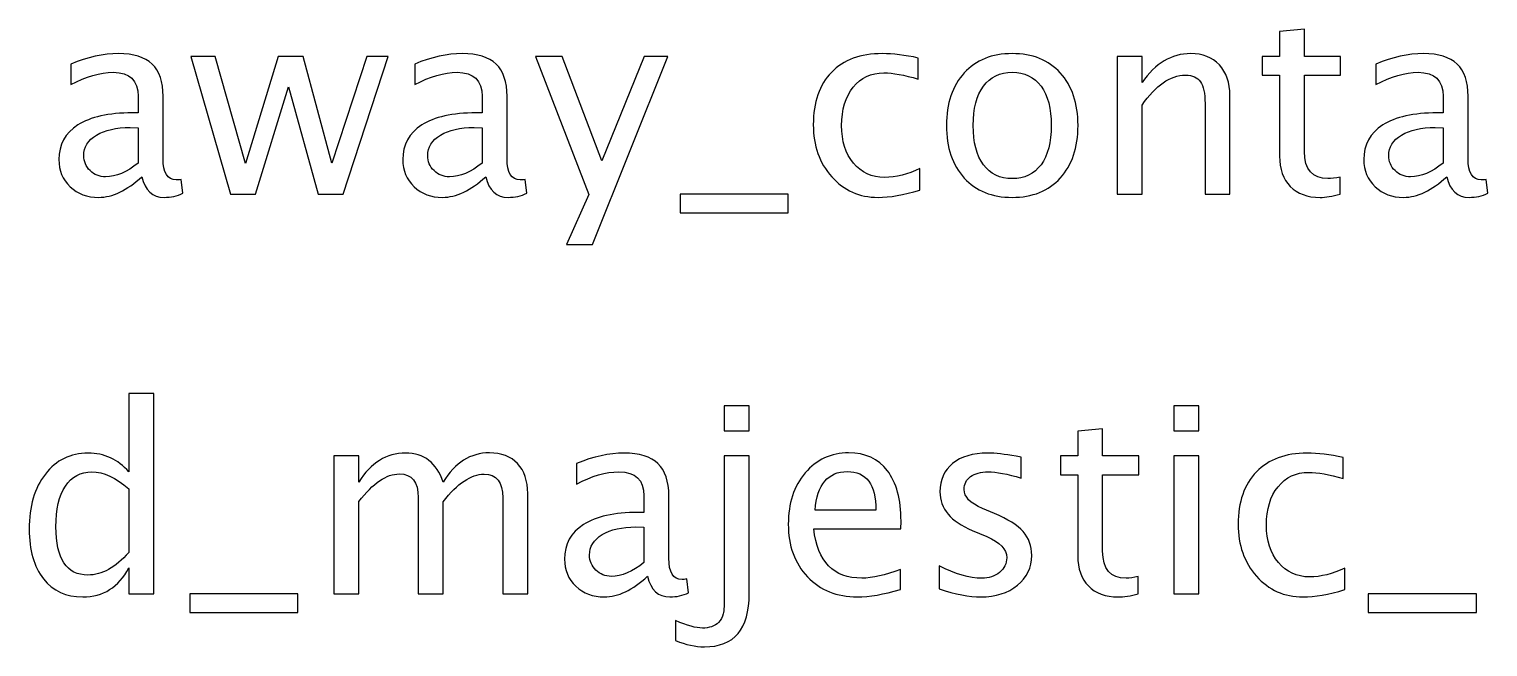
# Model space of a CAD drawing. Header units: centimetres. Extents: x -42.5 to 44.4, y -43.5 to 43.2.
# Drawn here: x 28.02 to 35.15, y 25.96 to 28.98 of the extents above; entities that cross this region are included whole.
import ezdxf

# ---------------------------------------------------------------- set-up
doc = ezdxf.new("R2010")
doc.units = ezdxf.units.CM
doc.header["$MEASUREMENT"] = 0
doc.layers.add('Layer 1', color=7, linetype='Continuous')

msp = doc.modelspace()

# ---------------------------------------------------------------- linework, layer by layer
at = {"layer": 'Layer 1'}
for points, knots in [([(34.4248, 28.17065), (34.38712, 28.16028), (34.35432, 28.1552), (34.32659, 28.1552), (34.32659, 28.1552), (34.26436, 28.1552), (34.21589, 28.17298), (34.18117, 28.20854), (34.18117, 28.20854), (34.14625, 28.2441), (34.12889, 28.29342), (34.12889, 28.35671), (34.12889, 28.35671), (34.12889, 28.35671), (34.12889, 28.7521), (34.12889, 28.7521), (34.12889, 28.7521), (34.12889, 28.7521), (34.04465, 28.7521), (34.04465, 28.7521), (34.04465, 28.7521), (34.04465, 28.7521), (34.04465, 28.84354), (34.04465, 28.84354), (34.04465, 28.84354), (34.04465, 28.84354), (34.12889, 28.84354), (34.12889, 28.84354), (34.12889, 28.84354), (34.12889, 28.84354), (34.12889, 28.96525), (34.12889, 28.96525), (34.12889, 28.96525), (34.12889, 28.96525), (34.25081, 28.97689), (34.25081, 28.97689), (34.25081, 28.97689), (34.25081, 28.97689), (34.25081, 28.84354), (34.25081, 28.84354), (34.25081, 28.84354), (34.25081, 28.84354), (34.42734, 28.84354), (34.42734, 28.84354), (34.42734, 28.84354), (34.42734, 28.84354), (34.42734, 28.7521), (34.42734, 28.7521), (34.42734, 28.7521), (34.42734, 28.7521), (34.25081, 28.7521), (34.25081, 28.7521), (34.25081, 28.7521), (34.25081, 28.7521), (34.25081, 28.37872), (34.25081, 28.37872), (34.25081, 28.37872), (34.25081, 28.29067), (34.28912, 28.24664), (34.36553, 28.24664), (34.36553, 28.24664), (34.38183, 28.24664), (34.40152, 28.24939), (34.4248, 28.25468), (34.4248, 28.25468), (34.4248, 28.25468), (34.4248, 28.17065), (34.4248, 28.17065)], [0, 0, 0, 0, 0.0555556, 0.0555556, 0.0555556, 0.0555556, 0.1111111, 0.1111111, 0.1111111, 0.1111111, 0.1666667, 0.1666667, 0.1666667, 0.1666667, 0.2222222, 0.2222222, 0.2222222, 0.2222222, 0.2777778, 0.2777778, 0.2777778, 0.2777778, 0.3333333, 0.3333333, 0.3333333, 0.3333333, 0.3888889, 0.3888889, 0.3888889, 0.3888889, 0.4444444, 0.4444444, 0.4444444, 0.4444444, 0.5, 0.5, 0.5, 0.5, 0.5555556, 0.5555556, 0.5555556, 0.5555556, 0.6111111, 0.6111111, 0.6111111, 0.6111111, 0.6666667, 0.6666667, 0.6666667, 0.6666667, 0.7222222, 0.7222222, 0.7222222, 0.7222222, 0.7777778, 0.7777778, 0.7777778, 0.7777778, 0.8333333, 0.8333333, 0.8333333, 0.8333333, 0.8888889, 0.8888889, 0.8888889, 0.8888889, 1, 1, 1, 1]), ([(28.57221, 28.25617), (28.49898, 28.18886), (28.42849, 28.1552), (28.36076, 28.1552), (28.36076, 28.1552), (28.30509, 28.1552), (28.25873, 28.17256), (28.22212, 28.20748), (28.22212, 28.20748), (28.18529, 28.24241), (28.16687, 28.28643), (28.16687, 28.33956), (28.16687, 28.33956), (28.16687, 28.41301), (28.19777, 28.46953), (28.25958, 28.5089), (28.25958, 28.5089), (28.32139, 28.54827), (28.41008, 28.56795), (28.52565, 28.56795), (28.52565, 28.56795), (28.52565, 28.56795), (28.55422, 28.56795), (28.55422, 28.56795), (28.55422, 28.56795), (28.55422, 28.56795), (28.55422, 28.64902), (28.55422, 28.64902), (28.55422, 28.64902), (28.55422, 28.72712), (28.51358, 28.76607), (28.43209, 28.76607), (28.43209, 28.76607), (28.36901, 28.76607), (28.30001, 28.74617), (28.22529, 28.70638), (28.22529, 28.70638), (28.22529, 28.70638), (28.22529, 28.80671), (28.22529, 28.80671), (28.22529, 28.80671), (28.30742, 28.84058), (28.38489, 28.85751), (28.45749, 28.85751), (28.45749, 28.85751), (28.53221, 28.85751), (28.58745, 28.84058), (28.6228, 28.8065), (28.6228, 28.8065), (28.65836, 28.77242), (28.67614, 28.71993), (28.67614, 28.64902), (28.67614, 28.64902), (28.67614, 28.64902), (28.67614, 28.34485), (28.67614, 28.34485), (28.67614, 28.34485), (28.67614, 28.27522), (28.69752, 28.24029), (28.74049, 28.24029), (28.74049, 28.24029), (28.74578, 28.24029), (28.75361, 28.24114), (28.76398, 28.24283), (28.76398, 28.24283), (28.76398, 28.24283), (28.77266, 28.1751), (28.77266, 28.1751), (28.77266, 28.1751), (28.74493, 28.16176), (28.71445, 28.1552), (28.68101, 28.1552), (28.68101, 28.1552), (28.62407, 28.1552), (28.58788, 28.18886), (28.57221, 28.25617)], [0, 0, 0, 0, 0.05, 0.05, 0.05, 0.05, 0.1, 0.1, 0.1, 0.1, 0.15, 0.15, 0.15, 0.15, 0.2, 0.2, 0.2, 0.2, 0.25, 0.25, 0.25, 0.25, 0.3, 0.3, 0.3, 0.3, 0.35, 0.35, 0.35, 0.35, 0.4, 0.4, 0.4, 0.4, 0.45, 0.45, 0.45, 0.45, 0.5, 0.5, 0.5, 0.5, 0.55, 0.55, 0.55, 0.55, 0.6, 0.6, 0.6, 0.6, 0.65, 0.65, 0.65, 0.65, 0.7, 0.7, 0.7, 0.7, 0.75, 0.75, 0.75, 0.75, 0.8, 0.8, 0.8, 0.8, 0.85, 0.85, 0.85, 0.85, 0.9, 0.9, 0.9, 0.9, 1, 1, 1, 1]), ([(30.252, 28.25617), (30.17877, 28.18886), (30.10828, 28.1552), (30.04055, 28.1552), (30.04055, 28.1552), (29.98488, 28.1552), (29.93852, 28.17256), (29.90191, 28.20748), (29.90191, 28.20748), (29.86508, 28.24241), (29.84666, 28.28643), (29.84666, 28.33956), (29.84666, 28.33956), (29.84666, 28.41301), (29.87756, 28.46953), (29.93937, 28.5089), (29.93937, 28.5089), (30.00118, 28.54827), (30.08987, 28.56795), (30.20544, 28.56795), (30.20544, 28.56795), (30.20544, 28.56795), (30.23401, 28.56795), (30.23401, 28.56795), (30.23401, 28.56795), (30.23401, 28.56795), (30.23401, 28.64902), (30.23401, 28.64902), (30.23401, 28.64902), (30.23401, 28.72712), (30.19337, 28.76607), (30.11188, 28.76607), (30.11188, 28.76607), (30.0488, 28.76607), (29.9798, 28.74617), (29.90508, 28.70638), (29.90508, 28.70638), (29.90508, 28.70638), (29.90508, 28.80671), (29.90508, 28.80671), (29.90508, 28.80671), (29.98721, 28.84058), (30.06468, 28.85751), (30.13728, 28.85751), (30.13728, 28.85751), (30.212, 28.85751), (30.26724, 28.84058), (30.30259, 28.8065), (30.30259, 28.8065), (30.33815, 28.77242), (30.35593, 28.71993), (30.35593, 28.64902), (30.35593, 28.64902), (30.35593, 28.64902), (30.35593, 28.34485), (30.35593, 28.34485), (30.35593, 28.34485), (30.35593, 28.27522), (30.37731, 28.24029), (30.42028, 28.24029), (30.42028, 28.24029), (30.42557, 28.24029), (30.4334, 28.24114), (30.44377, 28.24283), (30.44377, 28.24283), (30.44377, 28.24283), (30.45245, 28.1751), (30.45245, 28.1751), (30.45245, 28.1751), (30.42472, 28.16176), (30.39424, 28.1552), (30.3608, 28.1552), (30.3608, 28.1552), (30.30386, 28.1552), (30.26767, 28.18886), (30.252, 28.25617)], [0, 0, 0, 0, 0.05, 0.05, 0.05, 0.05, 0.1, 0.1, 0.1, 0.1, 0.15, 0.15, 0.15, 0.15, 0.2, 0.2, 0.2, 0.2, 0.25, 0.25, 0.25, 0.25, 0.3, 0.3, 0.3, 0.3, 0.35, 0.35, 0.35, 0.35, 0.4, 0.4, 0.4, 0.4, 0.45, 0.45, 0.45, 0.45, 0.5, 0.5, 0.5, 0.5, 0.55, 0.55, 0.55, 0.55, 0.6, 0.6, 0.6, 0.6, 0.65, 0.65, 0.65, 0.65, 0.7, 0.7, 0.7, 0.7, 0.75, 0.75, 0.75, 0.75, 0.8, 0.8, 0.8, 0.8, 0.85, 0.85, 0.85, 0.85, 0.9, 0.9, 0.9, 0.9, 1, 1, 1, 1]), ([(32.37227, 28.19076), (32.29332, 28.16705), (32.22516, 28.1552), (32.1678, 28.1552), (32.1678, 28.1552), (32.07678, 28.1552), (32.00143, 28.18886), (31.94153, 28.25595), (31.94153, 28.25595), (31.88163, 28.32326), (31.85157, 28.40814), (31.85157, 28.51038), (31.85157, 28.51038), (31.85157, 28.6196), (31.8812, 28.7049), (31.94047, 28.76586), (31.94047, 28.76586), (31.99974, 28.82703), (32.0825, 28.85751), (32.18876, 28.85751), (32.18876, 28.85751), (32.24104, 28.85751), (32.29988, 28.85031), (32.36465, 28.83592), (32.36465, 28.83592), (32.36465, 28.83592), (32.36465, 28.73305), (32.36465, 28.73305), (32.36465, 28.73305), (32.29586, 28.75337), (32.23977, 28.76353), (32.19659, 28.76353), (32.19659, 28.76353), (32.13393, 28.76353), (32.08377, 28.74004), (32.0463, 28.69326), (32.0463, 28.69326), (32.00884, 28.64648), (31.99, 28.58404), (31.99, 28.50614), (31.99, 28.50614), (31.99, 28.43058), (32.00947, 28.36962), (32.04821, 28.32284), (32.04821, 28.32284), (32.08694, 28.27627), (32.13753, 28.25299), (32.2004, 28.25299), (32.2004, 28.25299), (32.25607, 28.25299), (32.31322, 28.26738), (32.37227, 28.29617), (32.37227, 28.29617), (32.37227, 28.29617), (32.37227, 28.19076), (32.37227, 28.19076)], [0, 0, 0, 0, 0.0666667, 0.0666667, 0.0666667, 0.0666667, 0.1333333, 0.1333333, 0.1333333, 0.1333333, 0.2, 0.2, 0.2, 0.2, 0.2666667, 0.2666667, 0.2666667, 0.2666667, 0.3333333, 0.3333333, 0.3333333, 0.3333333, 0.4, 0.4, 0.4, 0.4, 0.4666667, 0.4666667, 0.4666667, 0.4666667, 0.5333333, 0.5333333, 0.5333333, 0.5333333, 0.6, 0.6, 0.6, 0.6, 0.6666667, 0.6666667, 0.6666667, 0.6666667, 0.7333333, 0.7333333, 0.7333333, 0.7333333, 0.8, 0.8, 0.8, 0.8, 0.8666667, 0.8666667, 0.8666667, 0.8666667, 1, 1, 1, 1]), ([(32.82333, 28.1552), (32.72448, 28.1552), (32.64617, 28.18674), (32.58859, 28.24982), (32.58859, 28.24982), (32.53081, 28.31289), (32.50202, 28.39862), (32.50202, 28.50678), (32.50202, 28.50678), (32.50202, 28.61473), (32.53081, 28.70024), (32.58859, 28.76311), (32.58859, 28.76311), (32.64617, 28.82597), (32.72448, 28.85751), (32.82333, 28.85751), (32.82333, 28.85751), (32.92218, 28.85751), (33.0005, 28.82597), (33.05807, 28.76311), (33.05807, 28.76311), (33.11585, 28.70024), (33.14464, 28.61473), (33.14464, 28.50678), (33.14464, 28.50678), (33.14464, 28.39862), (33.11585, 28.31289), (33.05807, 28.24982), (33.05807, 28.24982), (33.0005, 28.18674), (32.92218, 28.1552), (32.82333, 28.1552)], [0, 0, 0, 0, 0.1111111, 0.1111111, 0.1111111, 0.1111111, 0.2222222, 0.2222222, 0.2222222, 0.2222222, 0.3333333, 0.3333333, 0.3333333, 0.3333333, 0.4444444, 0.4444444, 0.4444444, 0.4444444, 0.5555556, 0.5555556, 0.5555556, 0.5555556, 0.6666667, 0.6666667, 0.6666667, 0.6666667, 0.7777778, 0.7777778, 0.7777778, 0.7777778, 1, 1, 1, 1]), ([(33.33556, 28.17044), (33.33556, 28.17044), (33.33556, 28.84354), (33.33556, 28.84354), (33.33556, 28.84354), (33.33556, 28.84354), (33.45748, 28.84354), (33.45748, 28.84354), (33.45748, 28.84354), (33.45748, 28.84354), (33.45748, 28.71633), (33.45748, 28.71633), (33.45748, 28.71633), (33.52204, 28.81052), (33.6012, 28.85751), (33.69476, 28.85751), (33.69476, 28.85751), (33.7536, 28.85751), (33.80038, 28.8391), (33.83488, 28.80205), (33.83488, 28.80205), (33.86938, 28.76522), (33.88674, 28.71548), (33.88674, 28.65325), (33.88674, 28.65325), (33.88674, 28.65325), (33.88674, 28.17044), (33.88674, 28.17044), (33.88674, 28.17044), (33.88674, 28.17044), (33.76482, 28.17044), (33.76482, 28.17044), (33.76482, 28.17044), (33.76482, 28.17044), (33.76482, 28.61346), (33.76482, 28.61346), (33.76482, 28.61346), (33.76482, 28.66341), (33.75741, 28.69897), (33.74281, 28.72014), (33.74281, 28.72014), (33.72799, 28.74152), (33.70365, 28.7521), (33.66957, 28.7521), (33.66957, 28.7521), (33.59464, 28.7521), (33.52394, 28.70321), (33.45748, 28.60542), (33.45748, 28.60542), (33.45748, 28.60542), (33.45748, 28.17044), (33.45748, 28.17044), (33.45748, 28.17044), (33.45748, 28.17044), (33.33556, 28.17044), (33.33556, 28.17044)], [0, 0, 0, 0, 0.0666667, 0.0666667, 0.0666667, 0.0666667, 0.1333333, 0.1333333, 0.1333333, 0.1333333, 0.2, 0.2, 0.2, 0.2, 0.2666667, 0.2666667, 0.2666667, 0.2666667, 0.3333333, 0.3333333, 0.3333333, 0.3333333, 0.4, 0.4, 0.4, 0.4, 0.4666667, 0.4666667, 0.4666667, 0.4666667, 0.5333333, 0.5333333, 0.5333333, 0.5333333, 0.6, 0.6, 0.6, 0.6, 0.6666667, 0.6666667, 0.6666667, 0.6666667, 0.7333333, 0.7333333, 0.7333333, 0.7333333, 0.8, 0.8, 0.8, 0.8, 0.8666667, 0.8666667, 0.8666667, 0.8666667, 1, 1, 1, 1]), ([(34.94571, 28.25617), (34.87248, 28.18886), (34.80199, 28.1552), (34.73426, 28.1552), (34.73426, 28.1552), (34.67859, 28.1552), (34.63223, 28.17256), (34.59562, 28.20748), (34.59562, 28.20748), (34.55879, 28.24241), (34.54037, 28.28643), (34.54037, 28.33956), (34.54037, 28.33956), (34.54037, 28.41301), (34.57127, 28.46953), (34.63308, 28.5089), (34.63308, 28.5089), (34.69489, 28.54827), (34.78358, 28.56795), (34.89915, 28.56795), (34.89915, 28.56795), (34.89915, 28.56795), (34.92772, 28.56795), (34.92772, 28.56795), (34.92772, 28.56795), (34.92772, 28.56795), (34.92772, 28.64902), (34.92772, 28.64902), (34.92772, 28.64902), (34.92772, 28.72712), (34.88708, 28.76607), (34.80559, 28.76607), (34.80559, 28.76607), (34.74251, 28.76607), (34.67351, 28.74617), (34.59879, 28.70638), (34.59879, 28.70638), (34.59879, 28.70638), (34.59879, 28.80671), (34.59879, 28.80671), (34.59879, 28.80671), (34.68092, 28.84058), (34.75839, 28.85751), (34.83099, 28.85751), (34.83099, 28.85751), (34.90571, 28.85751), (34.96095, 28.84058), (34.9963, 28.8065), (34.9963, 28.8065), (35.03186, 28.77242), (35.04964, 28.71993), (35.04964, 28.64902), (35.04964, 28.64902), (35.04964, 28.64902), (35.04964, 28.34485), (35.04964, 28.34485), (35.04964, 28.34485), (35.04964, 28.27522), (35.07102, 28.24029), (35.11399, 28.24029), (35.11399, 28.24029), (35.11928, 28.24029), (35.12711, 28.24114), (35.13748, 28.24283), (35.13748, 28.24283), (35.13748, 28.24283), (35.14616, 28.1751), (35.14616, 28.1751), (35.14616, 28.1751), (35.11843, 28.16176), (35.08795, 28.1552), (35.05451, 28.1552), (35.05451, 28.1552), (34.99757, 28.1552), (34.96138, 28.18886), (34.94571, 28.25617)], [0, 0, 0, 0, 0.05, 0.05, 0.05, 0.05, 0.1, 0.1, 0.1, 0.1, 0.15, 0.15, 0.15, 0.15, 0.2, 0.2, 0.2, 0.2, 0.25, 0.25, 0.25, 0.25, 0.3, 0.3, 0.3, 0.3, 0.35, 0.35, 0.35, 0.35, 0.4, 0.4, 0.4, 0.4, 0.45, 0.45, 0.45, 0.45, 0.5, 0.5, 0.5, 0.5, 0.55, 0.55, 0.55, 0.55, 0.6, 0.6, 0.6, 0.6, 0.65, 0.65, 0.65, 0.65, 0.7, 0.7, 0.7, 0.7, 0.75, 0.75, 0.75, 0.75, 0.8, 0.8, 0.8, 0.8, 0.85, 0.85, 0.85, 0.85, 0.9, 0.9, 0.9, 0.9, 1, 1, 1, 1]), ([(29.00528, 28.17044), (29.00528, 28.17044), (28.81224, 28.84354), (28.81224, 28.84354), (28.81224, 28.84354), (28.81224, 28.84354), (28.9312, 28.84354), (28.9312, 28.84354), (28.9312, 28.84354), (28.9312, 28.84354), (29.07915, 28.32094), (29.07915, 28.32094), (29.07915, 28.32094), (29.07915, 28.32094), (29.23875, 28.84354), (29.23875, 28.84354), (29.23875, 28.84354), (29.23875, 28.84354), (29.36067, 28.84354), (29.36067, 28.84354), (29.36067, 28.84354), (29.36067, 28.84354), (29.501, 28.32178), (29.501, 28.32178), (29.501, 28.32178), (29.501, 28.32178), (29.67076, 28.84354), (29.67076, 28.84354), (29.67076, 28.84354), (29.67076, 28.84354), (29.7749, 28.84354), (29.7749, 28.84354), (29.7749, 28.84354), (29.7749, 28.84354), (29.55519, 28.17044), (29.55519, 28.17044), (29.55519, 28.17044), (29.55519, 28.17044), (29.43327, 28.17044), (29.43327, 28.17044), (29.43327, 28.17044), (29.43327, 28.17044), (29.28891, 28.69537), (29.28891, 28.69537), (29.28891, 28.69537), (29.28891, 28.69537), (29.1272, 28.17044), (29.1272, 28.17044), (29.1272, 28.17044), (29.1272, 28.17044), (29.00528, 28.17044), (29.00528, 28.17044)], [0, 0, 0, 0, 0.0714286, 0.0714286, 0.0714286, 0.0714286, 0.1428571, 0.1428571, 0.1428571, 0.1428571, 0.2142857, 0.2142857, 0.2142857, 0.2142857, 0.2857143, 0.2857143, 0.2857143, 0.2857143, 0.3571429, 0.3571429, 0.3571429, 0.3571429, 0.4285714, 0.4285714, 0.4285714, 0.4285714, 0.5, 0.5, 0.5, 0.5, 0.5714286, 0.5714286, 0.5714286, 0.5714286, 0.6428571, 0.6428571, 0.6428571, 0.6428571, 0.7142857, 0.7142857, 0.7142857, 0.7142857, 0.7857143, 0.7857143, 0.7857143, 0.7857143, 0.8571429, 0.8571429, 0.8571429, 0.8571429, 1, 1, 1, 1]), ([(30.64612, 27.92533), (30.64612, 27.92533), (30.75534, 28.16959), (30.75534, 28.16959), (30.75534, 28.16959), (30.75534, 28.16959), (30.49457, 28.84354), (30.49457, 28.84354), (30.49457, 28.84354), (30.49457, 28.84354), (30.62538, 28.84354), (30.62538, 28.84354), (30.62538, 28.84354), (30.62538, 28.84354), (30.81927, 28.33385), (30.81927, 28.33385), (30.81927, 28.33385), (30.81927, 28.33385), (31.02607, 28.84354), (31.02607, 28.84354), (31.02607, 28.84354), (31.02607, 28.84354), (31.141, 28.84354), (31.141, 28.84354), (31.141, 28.84354), (31.141, 28.84354), (30.77312, 27.92533), (30.77312, 27.92533), (30.77312, 27.92533), (30.77312, 27.92533), (30.64612, 27.92533), (30.64612, 27.92533)], [0, 0, 0, 0, 0.1111111, 0.1111111, 0.1111111, 0.1111111, 0.2222222, 0.2222222, 0.2222222, 0.2222222, 0.3333333, 0.3333333, 0.3333333, 0.3333333, 0.4444444, 0.4444444, 0.4444444, 0.4444444, 0.5555556, 0.5555556, 0.5555556, 0.5555556, 0.6666667, 0.6666667, 0.6666667, 0.6666667, 0.7777778, 0.7777778, 0.7777778, 0.7777778, 1, 1, 1, 1]), ([(32.82312, 28.24664), (32.88344, 28.24664), (32.93043, 28.26929), (32.96388, 28.3148), (32.96388, 28.3148), (32.99711, 28.36009), (33.01383, 28.42423), (33.01383, 28.50678), (33.01383, 28.50678), (33.01383, 28.58912), (32.99711, 28.65304), (32.96388, 28.69834), (32.96388, 28.69834), (32.93043, 28.74342), (32.88344, 28.76607), (32.82312, 28.76607), (32.82312, 28.76607), (32.76258, 28.76607), (32.71559, 28.74342), (32.68257, 28.69834), (32.68257, 28.69834), (32.64934, 28.65304), (32.63283, 28.58912), (32.63283, 28.50678), (32.63283, 28.50678), (32.63283, 28.42423), (32.64934, 28.36009), (32.68257, 28.3148), (32.68257, 28.3148), (32.71559, 28.26929), (32.76258, 28.24664), (32.82312, 28.24664)], [0, 0, 0, 0, 0.1111111, 0.1111111, 0.1111111, 0.1111111, 0.2222222, 0.2222222, 0.2222222, 0.2222222, 0.3333333, 0.3333333, 0.3333333, 0.3333333, 0.4444444, 0.4444444, 0.4444444, 0.4444444, 0.5555556, 0.5555556, 0.5555556, 0.5555556, 0.6666667, 0.6666667, 0.6666667, 0.6666667, 0.7777778, 0.7777778, 0.7777778, 0.7777778, 1, 1, 1, 1]), ([(28.55422, 28.32263), (28.55422, 28.32263), (28.55422, 28.49556), (28.55422, 28.49556), (28.55422, 28.49556), (28.55422, 28.49556), (28.51506, 28.49683), (28.51506, 28.49683), (28.51506, 28.49683), (28.44733, 28.49683), (28.39272, 28.48434), (28.35102, 28.45937), (28.35102, 28.45937), (28.30953, 28.43418), (28.28879, 28.40095), (28.28879, 28.35946), (28.28879, 28.35946), (28.28879, 28.33046), (28.29916, 28.30591), (28.31969, 28.2858), (28.31969, 28.2858), (28.34044, 28.26569), (28.36563, 28.25553), (28.39547, 28.25553), (28.39547, 28.25553), (28.44627, 28.25553), (28.49919, 28.27797), (28.55422, 28.32263)], [0, 0, 0, 0, 0.125, 0.125, 0.125, 0.125, 0.25, 0.25, 0.25, 0.25, 0.375, 0.375, 0.375, 0.375, 0.5, 0.5, 0.5, 0.5, 0.625, 0.625, 0.625, 0.625, 0.75, 0.75, 0.75, 0.75, 1, 1, 1, 1]), ([(30.23401, 28.32263), (30.23401, 28.32263), (30.23401, 28.49556), (30.23401, 28.49556), (30.23401, 28.49556), (30.23401, 28.49556), (30.19485, 28.49683), (30.19485, 28.49683), (30.19485, 28.49683), (30.12712, 28.49683), (30.07251, 28.48434), (30.03081, 28.45937), (30.03081, 28.45937), (29.98932, 28.43418), (29.96858, 28.40095), (29.96858, 28.35946), (29.96858, 28.35946), (29.96858, 28.33046), (29.97895, 28.30591), (29.99948, 28.2858), (29.99948, 28.2858), (30.02023, 28.26569), (30.04542, 28.25553), (30.07526, 28.25553), (30.07526, 28.25553), (30.12606, 28.25553), (30.17898, 28.27797), (30.23401, 28.32263)], [0, 0, 0, 0, 0.125, 0.125, 0.125, 0.125, 0.25, 0.25, 0.25, 0.25, 0.375, 0.375, 0.375, 0.375, 0.5, 0.5, 0.5, 0.5, 0.625, 0.625, 0.625, 0.625, 0.75, 0.75, 0.75, 0.75, 1, 1, 1, 1]), ([(34.92772, 28.32263), (34.92772, 28.32263), (34.92772, 28.49556), (34.92772, 28.49556), (34.92772, 28.49556), (34.92772, 28.49556), (34.88856, 28.49683), (34.88856, 28.49683), (34.88856, 28.49683), (34.82083, 28.49683), (34.76622, 28.48434), (34.72452, 28.45937), (34.72452, 28.45937), (34.68303, 28.43418), (34.66229, 28.40095), (34.66229, 28.35946), (34.66229, 28.35946), (34.66229, 28.33046), (34.67266, 28.30591), (34.69319, 28.2858), (34.69319, 28.2858), (34.71394, 28.26569), (34.73913, 28.25553), (34.76897, 28.25553), (34.76897, 28.25553), (34.81977, 28.25553), (34.87269, 28.27797), (34.92772, 28.32263)], [0, 0, 0, 0, 0.125, 0.125, 0.125, 0.125, 0.25, 0.25, 0.25, 0.25, 0.375, 0.375, 0.375, 0.375, 0.5, 0.5, 0.5, 0.5, 0.625, 0.625, 0.625, 0.625, 0.75, 0.75, 0.75, 0.75, 1, 1, 1, 1]), ([(31.20133, 28.079), (31.20133, 28.079), (31.20133, 28.17044), (31.20133, 28.17044), (31.20133, 28.17044), (31.20133, 28.17044), (31.72965, 28.17044), (31.72965, 28.17044), (31.72965, 28.17044), (31.72965, 28.17044), (31.72965, 28.079), (31.72965, 28.079), (31.72965, 28.079), (31.72965, 28.079), (31.20133, 28.079), (31.20133, 28.079)], [0, 0, 0, 0, 0.2, 0.2, 0.2, 0.2, 0.4, 0.4, 0.4, 0.4, 0.6, 0.6, 0.6, 0.6, 1, 1, 1, 1]), ([(28.5084, 26.21887), (28.5084, 26.21887), (28.5084, 26.34524), (28.5084, 26.34524), (28.5084, 26.34524), (28.45866, 26.25083), (28.38373, 26.20363), (28.28361, 26.20363), (28.28361, 26.20363), (28.20233, 26.20363), (28.13841, 26.23305), (28.09184, 26.29211), (28.09184, 26.29211), (28.04527, 26.35116), (28.02199, 26.43181), (28.02199, 26.53404), (28.02199, 26.53404), (28.02199, 26.6458), (28.04845, 26.73576), (28.10115, 26.80392), (28.10115, 26.80392), (28.15407, 26.87186), (28.2235, 26.90594), (28.30965, 26.90594), (28.30965, 26.90594), (28.38944, 26.90594), (28.45591, 26.87546), (28.5084, 26.81429), (28.5084, 26.81429), (28.5084, 26.81429), (28.5084, 27.19804), (28.5084, 27.19804), (28.5084, 27.19804), (28.5084, 27.19804), (28.63032, 27.19804), (28.63032, 27.19804), (28.63032, 27.19804), (28.63032, 27.19804), (28.63032, 26.21887), (28.63032, 26.21887), (28.63032, 26.21887), (28.63032, 26.21887), (28.5084, 26.21887), (28.5084, 26.21887)], [0, 0, 0, 0, 0.0833333, 0.0833333, 0.0833333, 0.0833333, 0.1666667, 0.1666667, 0.1666667, 0.1666667, 0.25, 0.25, 0.25, 0.25, 0.3333333, 0.3333333, 0.3333333, 0.3333333, 0.4166667, 0.4166667, 0.4166667, 0.4166667, 0.5, 0.5, 0.5, 0.5, 0.5833333, 0.5833333, 0.5833333, 0.5833333, 0.6666667, 0.6666667, 0.6666667, 0.6666667, 0.75, 0.75, 0.75, 0.75, 0.8333333, 0.8333333, 0.8333333, 0.8333333, 1, 1, 1, 1]), ([(31.41691, 27.01516), (31.41691, 27.01516), (31.41691, 27.13708), (31.41691, 27.13708), (31.41691, 27.13708), (31.41691, 27.13708), (31.53883, 27.13708), (31.53883, 27.13708), (31.53883, 27.13708), (31.53883, 27.13708), (31.53883, 27.01516), (31.53883, 27.01516), (31.53883, 27.01516), (31.53883, 27.01516), (31.41691, 27.01516), (31.41691, 27.01516)], [0, 0, 0, 0, 0.2, 0.2, 0.2, 0.2, 0.4, 0.4, 0.4, 0.4, 0.6, 0.6, 0.6, 0.6, 1, 1, 1, 1]), ([(33.61295, 27.01516), (33.61295, 27.01516), (33.61295, 27.13708), (33.61295, 27.13708), (33.61295, 27.13708), (33.61295, 27.13708), (33.73487, 27.13708), (33.73487, 27.13708), (33.73487, 27.13708), (33.73487, 27.13708), (33.73487, 27.01516), (33.73487, 27.01516), (33.73487, 27.01516), (33.73487, 27.01516), (33.61295, 27.01516), (33.61295, 27.01516)], [0, 0, 0, 0, 0.2, 0.2, 0.2, 0.2, 0.4, 0.4, 0.4, 0.4, 0.6, 0.6, 0.6, 0.6, 1, 1, 1, 1]), ([(33.43896, 26.21908), (33.40128, 26.20871), (33.36848, 26.20363), (33.34075, 26.20363), (33.34075, 26.20363), (33.27852, 26.20363), (33.23005, 26.22141), (33.19533, 26.25697), (33.19533, 26.25697), (33.16041, 26.29253), (33.14305, 26.34185), (33.14305, 26.40514), (33.14305, 26.40514), (33.14305, 26.40514), (33.14305, 26.80053), (33.14305, 26.80053), (33.14305, 26.80053), (33.14305, 26.80053), (33.05881, 26.80053), (33.05881, 26.80053), (33.05881, 26.80053), (33.05881, 26.80053), (33.05881, 26.89197), (33.05881, 26.89197), (33.05881, 26.89197), (33.05881, 26.89197), (33.14305, 26.89197), (33.14305, 26.89197), (33.14305, 26.89197), (33.14305, 26.89197), (33.14305, 27.01368), (33.14305, 27.01368), (33.14305, 27.01368), (33.14305, 27.01368), (33.26497, 27.02532), (33.26497, 27.02532), (33.26497, 27.02532), (33.26497, 27.02532), (33.26497, 26.89197), (33.26497, 26.89197), (33.26497, 26.89197), (33.26497, 26.89197), (33.4415, 26.89197), (33.4415, 26.89197), (33.4415, 26.89197), (33.4415, 26.89197), (33.4415, 26.80053), (33.4415, 26.80053), (33.4415, 26.80053), (33.4415, 26.80053), (33.26497, 26.80053), (33.26497, 26.80053), (33.26497, 26.80053), (33.26497, 26.80053), (33.26497, 26.42715), (33.26497, 26.42715), (33.26497, 26.42715), (33.26497, 26.3391), (33.30328, 26.29507), (33.37969, 26.29507), (33.37969, 26.29507), (33.39599, 26.29507), (33.41568, 26.29782), (33.43896, 26.30311), (33.43896, 26.30311), (33.43896, 26.30311), (33.43896, 26.21908), (33.43896, 26.21908)], [0, 0, 0, 0, 0.0555556, 0.0555556, 0.0555556, 0.0555556, 0.1111111, 0.1111111, 0.1111111, 0.1111111, 0.1666667, 0.1666667, 0.1666667, 0.1666667, 0.2222222, 0.2222222, 0.2222222, 0.2222222, 0.2777778, 0.2777778, 0.2777778, 0.2777778, 0.3333333, 0.3333333, 0.3333333, 0.3333333, 0.3888889, 0.3888889, 0.3888889, 0.3888889, 0.4444444, 0.4444444, 0.4444444, 0.4444444, 0.5, 0.5, 0.5, 0.5, 0.5555556, 0.5555556, 0.5555556, 0.5555556, 0.6111111, 0.6111111, 0.6111111, 0.6111111, 0.6666667, 0.6666667, 0.6666667, 0.6666667, 0.7222222, 0.7222222, 0.7222222, 0.7222222, 0.7777778, 0.7777778, 0.7777778, 0.7777778, 0.8333333, 0.8333333, 0.8333333, 0.8333333, 0.8888889, 0.8888889, 0.8888889, 0.8888889, 1, 1, 1, 1]), ([(29.50958, 26.21887), (29.50958, 26.21887), (29.50958, 26.89197), (29.50958, 26.89197), (29.50958, 26.89197), (29.50958, 26.89197), (29.6315, 26.89197), (29.6315, 26.89197), (29.6315, 26.89197), (29.6315, 26.89197), (29.6315, 26.76476), (29.6315, 26.76476), (29.6315, 26.76476), (29.69098, 26.85895), (29.76718, 26.90594), (29.86052, 26.90594), (29.86052, 26.90594), (29.95048, 26.90594), (30.01165, 26.85895), (30.04425, 26.76476), (30.04425, 26.76476), (30.10204, 26.8598), (30.17739, 26.90721), (30.26989, 26.90721), (30.26989, 26.90721), (30.32894, 26.90721), (30.37487, 26.88985), (30.40768, 26.85493), (30.40768, 26.85493), (30.44049, 26.82), (30.457, 26.77111), (30.457, 26.70824), (30.457, 26.70824), (30.457, 26.70824), (30.457, 26.21887), (30.457, 26.21887), (30.457, 26.21887), (30.457, 26.21887), (30.33508, 26.21887), (30.33508, 26.21887), (30.33508, 26.21887), (30.33508, 26.21887), (30.33508, 26.68814), (30.33508, 26.68814), (30.33508, 26.68814), (30.33508, 26.76476), (30.3046, 26.80307), (30.24364, 26.80307), (30.24364, 26.80307), (30.18035, 26.80307), (30.11389, 26.75841), (30.04425, 26.66887), (30.04425, 26.66887), (30.04425, 26.66887), (30.04425, 26.21887), (30.04425, 26.21887), (30.04425, 26.21887), (30.04425, 26.21887), (29.92233, 26.21887), (29.92233, 26.21887), (29.92233, 26.21887), (29.92233, 26.21887), (29.92233, 26.68856), (29.92233, 26.68856), (29.92233, 26.68856), (29.92233, 26.76582), (29.89143, 26.80434), (29.82941, 26.80434), (29.82941, 26.80434), (29.76781, 26.80434), (29.70177, 26.75947), (29.6315, 26.66951), (29.6315, 26.66951), (29.6315, 26.66951), (29.6315, 26.21887), (29.6315, 26.21887), (29.6315, 26.21887), (29.6315, 26.21887), (29.50958, 26.21887), (29.50958, 26.21887)], [0, 0, 0, 0, 0.047619, 0.047619, 0.047619, 0.047619, 0.0952381, 0.0952381, 0.0952381, 0.0952381, 0.1428571, 0.1428571, 0.1428571, 0.1428571, 0.1904762, 0.1904762, 0.1904762, 0.1904762, 0.2380952, 0.2380952, 0.2380952, 0.2380952, 0.2857143, 0.2857143, 0.2857143, 0.2857143, 0.3333333, 0.3333333, 0.3333333, 0.3333333, 0.3809524, 0.3809524, 0.3809524, 0.3809524, 0.4285714, 0.4285714, 0.4285714, 0.4285714, 0.4761905, 0.4761905, 0.4761905, 0.4761905, 0.5238095, 0.5238095, 0.5238095, 0.5238095, 0.5714286, 0.5714286, 0.5714286, 0.5714286, 0.6190476, 0.6190476, 0.6190476, 0.6190476, 0.6666667, 0.6666667, 0.6666667, 0.6666667, 0.7142857, 0.7142857, 0.7142857, 0.7142857, 0.7619048, 0.7619048, 0.7619048, 0.7619048, 0.8095238, 0.8095238, 0.8095238, 0.8095238, 0.8571429, 0.8571429, 0.8571429, 0.8571429, 0.9047619, 0.9047619, 0.9047619, 0.9047619, 1, 1, 1, 1]), ([(31.04226, 26.3046), (30.96903, 26.23729), (30.89854, 26.20363), (30.83081, 26.20363), (30.83081, 26.20363), (30.77514, 26.20363), (30.72878, 26.22099), (30.69217, 26.25591), (30.69217, 26.25591), (30.65534, 26.29084), (30.63692, 26.33486), (30.63692, 26.38799), (30.63692, 26.38799), (30.63692, 26.46144), (30.66782, 26.51796), (30.72963, 26.55733), (30.72963, 26.55733), (30.79144, 26.5967), (30.88013, 26.61638), (30.9957, 26.61638), (30.9957, 26.61638), (30.9957, 26.61638), (31.02427, 26.61638), (31.02427, 26.61638), (31.02427, 26.61638), (31.02427, 26.61638), (31.02427, 26.69745), (31.02427, 26.69745), (31.02427, 26.69745), (31.02427, 26.77555), (30.98363, 26.8145), (30.90214, 26.8145), (30.90214, 26.8145), (30.83906, 26.8145), (30.77006, 26.7946), (30.69534, 26.75481), (30.69534, 26.75481), (30.69534, 26.75481), (30.69534, 26.85514), (30.69534, 26.85514), (30.69534, 26.85514), (30.77747, 26.88901), (30.85494, 26.90594), (30.92754, 26.90594), (30.92754, 26.90594), (31.00226, 26.90594), (31.0575, 26.88901), (31.09285, 26.85493), (31.09285, 26.85493), (31.12841, 26.82085), (31.14619, 26.76836), (31.14619, 26.69745), (31.14619, 26.69745), (31.14619, 26.69745), (31.14619, 26.39328), (31.14619, 26.39328), (31.14619, 26.39328), (31.14619, 26.32365), (31.16757, 26.28872), (31.21054, 26.28872), (31.21054, 26.28872), (31.21583, 26.28872), (31.22366, 26.28957), (31.23403, 26.29126), (31.23403, 26.29126), (31.23403, 26.29126), (31.24271, 26.22353), (31.24271, 26.22353), (31.24271, 26.22353), (31.21498, 26.21019), (31.1845, 26.20363), (31.15106, 26.20363), (31.15106, 26.20363), (31.09412, 26.20363), (31.05793, 26.23729), (31.04226, 26.3046)], [0, 0, 0, 0, 0.05, 0.05, 0.05, 0.05, 0.1, 0.1, 0.1, 0.1, 0.15, 0.15, 0.15, 0.15, 0.2, 0.2, 0.2, 0.2, 0.25, 0.25, 0.25, 0.25, 0.3, 0.3, 0.3, 0.3, 0.35, 0.35, 0.35, 0.35, 0.4, 0.4, 0.4, 0.4, 0.45, 0.45, 0.45, 0.45, 0.5, 0.5, 0.5, 0.5, 0.55, 0.55, 0.55, 0.55, 0.6, 0.6, 0.6, 0.6, 0.65, 0.65, 0.65, 0.65, 0.7, 0.7, 0.7, 0.7, 0.75, 0.75, 0.75, 0.75, 0.8, 0.8, 0.8, 0.8, 0.85, 0.85, 0.85, 0.85, 0.9, 0.9, 0.9, 0.9, 1, 1, 1, 1]), ([(31.17942, 25.99027), (31.17942, 25.99027), (31.17942, 26.08806), (31.17942, 26.08806), (31.17942, 26.08806), (31.23657, 26.06351), (31.28017, 26.05123), (31.31002, 26.05123), (31.31002, 26.05123), (31.34389, 26.05123), (31.37034, 26.06033), (31.38897, 26.07853), (31.38897, 26.07853), (31.40146, 26.09081), (31.40908, 26.10499), (31.41225, 26.12066), (31.41225, 26.12066), (31.41543, 26.13632), (31.41691, 26.16913), (31.41691, 26.21908), (31.41691, 26.21908), (31.41691, 26.21908), (31.41691, 26.89197), (31.41691, 26.89197), (31.41691, 26.89197), (31.41691, 26.89197), (31.53883, 26.89197), (31.53883, 26.89197), (31.53883, 26.89197), (31.53883, 26.89197), (31.53883, 26.21929), (31.53883, 26.21929), (31.53883, 26.21929), (31.53883, 26.04636), (31.46581, 25.95979), (31.31954, 25.95979), (31.31954, 25.95979), (31.27615, 25.95979), (31.22937, 25.96995), (31.17942, 25.99027)], [0, 0, 0, 0, 0.0909091, 0.0909091, 0.0909091, 0.0909091, 0.1818182, 0.1818182, 0.1818182, 0.1818182, 0.2727273, 0.2727273, 0.2727273, 0.2727273, 0.3636364, 0.3636364, 0.3636364, 0.3636364, 0.4545455, 0.4545455, 0.4545455, 0.4545455, 0.5454545, 0.5454545, 0.5454545, 0.5454545, 0.6363636, 0.6363636, 0.6363636, 0.6363636, 0.7272727, 0.7272727, 0.7272727, 0.7272727, 0.8181818, 0.8181818, 0.8181818, 0.8181818, 1, 1, 1, 1]), ([(32.27691, 26.24046), (32.195, 26.21591), (32.12493, 26.20363), (32.06651, 26.20363), (32.06651, 26.20363), (31.96682, 26.20363), (31.88575, 26.23665), (31.82331, 26.30248), (31.82331, 26.30248), (31.76087, 26.36831), (31.72954, 26.45361), (31.72954, 26.5586), (31.72954, 26.5586), (31.72954, 26.66041), (31.75706, 26.74402), (31.8123, 26.80942), (31.8123, 26.80942), (31.86755, 26.87461), (31.93824, 26.90721), (32.02439, 26.90721), (32.02439, 26.90721), (32.10588, 26.90721), (32.16896, 26.87821), (32.21341, 26.82022), (32.21341, 26.82022), (32.25786, 26.76222), (32.28009, 26.68009), (32.28009, 26.57362), (32.28009, 26.57362), (32.28009, 26.57362), (32.27945, 26.53637), (32.27945, 26.53637), (32.27945, 26.53637), (32.27945, 26.53637), (31.854, 26.53637), (31.854, 26.53637), (31.854, 26.53637), (31.87178, 26.3755), (31.95031, 26.29507), (32.08937, 26.29507), (32.08937, 26.29507), (32.14039, 26.29507), (32.20283, 26.30946), (32.27691, 26.33825), (32.27691, 26.33825), (32.27691, 26.33825), (32.27691, 26.24046), (32.27691, 26.24046)], [0, 0, 0, 0, 0.0769231, 0.0769231, 0.0769231, 0.0769231, 0.1538462, 0.1538462, 0.1538462, 0.1538462, 0.2307692, 0.2307692, 0.2307692, 0.2307692, 0.3076923, 0.3076923, 0.3076923, 0.3076923, 0.3846154, 0.3846154, 0.3846154, 0.3846154, 0.4615385, 0.4615385, 0.4615385, 0.4615385, 0.5384615, 0.5384615, 0.5384615, 0.5384615, 0.6153846, 0.6153846, 0.6153846, 0.6153846, 0.6923077, 0.6923077, 0.6923077, 0.6923077, 0.7692308, 0.7692308, 0.7692308, 0.7692308, 0.8461538, 0.8461538, 0.8461538, 0.8461538, 1, 1, 1, 1]), ([(32.46635, 26.243), (32.46635, 26.243), (32.46635, 26.35476), (32.46635, 26.35476), (32.46635, 26.35476), (32.54615, 26.31497), (32.61536, 26.29507), (32.67442, 26.29507), (32.67442, 26.29507), (32.70956, 26.29507), (32.73877, 26.3046), (32.76184, 26.32365), (32.76184, 26.32365), (32.78491, 26.34248), (32.79655, 26.36619), (32.79655, 26.39477), (32.79655, 26.39477), (32.79655, 26.43646), (32.76417, 26.47097), (32.6994, 26.49827), (32.6994, 26.49827), (32.6994, 26.49827), (32.62806, 26.52854), (32.62806, 26.52854), (32.62806, 26.52854), (32.52287, 26.57214), (32.47016, 26.63522), (32.47016, 26.71713), (32.47016, 26.71713), (32.47016, 26.77577), (32.4909, 26.82191), (32.53239, 26.85556), (32.53239, 26.85556), (32.57388, 26.88922), (32.63082, 26.90594), (32.70299, 26.90594), (32.70299, 26.90594), (32.74046, 26.90594), (32.78703, 26.90086), (32.84227, 26.89049), (32.84227, 26.89049), (32.84227, 26.89049), (32.86767, 26.88562), (32.86767, 26.88562), (32.86767, 26.88562), (32.86767, 26.88562), (32.86767, 26.78402), (32.86767, 26.78402), (32.86767, 26.78402), (32.79973, 26.80434), (32.74554, 26.8145), (32.70511, 26.8145), (32.70511, 26.8145), (32.66955, 26.8145), (32.6414, 26.80667), (32.62002, 26.79122), (32.62002, 26.79122), (32.59885, 26.77577), (32.58827, 26.75502), (32.58827, 26.72899), (32.58827, 26.72899), (32.58827, 26.69237), (32.6179, 26.66125), (32.67738, 26.63607), (32.67738, 26.63607), (32.67738, 26.63607), (32.73601, 26.6113), (32.73601, 26.6113), (32.73601, 26.6113), (32.80248, 26.58336), (32.84947, 26.55373), (32.87698, 26.52261), (32.87698, 26.52261), (32.90471, 26.4915), (32.91847, 26.45255), (32.91847, 26.40598), (32.91847, 26.40598), (32.91847, 26.34693), (32.89519, 26.29846), (32.84841, 26.26057), (32.84841, 26.26057), (32.80184, 26.22268), (32.74215, 26.20363), (32.66955, 26.20363), (32.66955, 26.20363), (32.61367, 26.20363), (32.54615, 26.21675), (32.46635, 26.243)], [0, 0, 0, 0, 0.0434783, 0.0434783, 0.0434783, 0.0434783, 0.0869565, 0.0869565, 0.0869565, 0.0869565, 0.1304348, 0.1304348, 0.1304348, 0.1304348, 0.173913, 0.173913, 0.173913, 0.173913, 0.2173913, 0.2173913, 0.2173913, 0.2173913, 0.2608696, 0.2608696, 0.2608696, 0.2608696, 0.3043478, 0.3043478, 0.3043478, 0.3043478, 0.3478261, 0.3478261, 0.3478261, 0.3478261, 0.3913043, 0.3913043, 0.3913043, 0.3913043, 0.4347826, 0.4347826, 0.4347826, 0.4347826, 0.4782609, 0.4782609, 0.4782609, 0.4782609, 0.5217391, 0.5217391, 0.5217391, 0.5217391, 0.5652174, 0.5652174, 0.5652174, 0.5652174, 0.6086957, 0.6086957, 0.6086957, 0.6086957, 0.6521739, 0.6521739, 0.6521739, 0.6521739, 0.6956522, 0.6956522, 0.6956522, 0.6956522, 0.7391304, 0.7391304, 0.7391304, 0.7391304, 0.7826087, 0.7826087, 0.7826087, 0.7826087, 0.826087, 0.826087, 0.826087, 0.826087, 0.8695652, 0.8695652, 0.8695652, 0.8695652, 0.9130435, 0.9130435, 0.9130435, 0.9130435, 1, 1, 1, 1]), ([(33.61295, 26.21887), (33.61295, 26.21887), (33.61295, 26.89197), (33.61295, 26.89197), (33.61295, 26.89197), (33.61295, 26.89197), (33.73487, 26.89197), (33.73487, 26.89197), (33.73487, 26.89197), (33.73487, 26.89197), (33.73487, 26.21887), (33.73487, 26.21887), (33.73487, 26.21887), (33.73487, 26.21887), (33.61295, 26.21887), (33.61295, 26.21887)], [0, 0, 0, 0, 0.2, 0.2, 0.2, 0.2, 0.4, 0.4, 0.4, 0.4, 0.6, 0.6, 0.6, 0.6, 1, 1, 1, 1]), ([(34.44734, 26.23919), (34.36839, 26.21548), (34.30023, 26.20363), (34.24287, 26.20363), (34.24287, 26.20363), (34.15185, 26.20363), (34.0765, 26.23729), (34.0166, 26.30438), (34.0166, 26.30438), (33.9567, 26.37169), (33.92664, 26.45657), (33.92664, 26.55881), (33.92664, 26.55881), (33.92664, 26.66803), (33.95627, 26.75333), (34.01554, 26.81429), (34.01554, 26.81429), (34.07481, 26.87546), (34.15757, 26.90594), (34.26383, 26.90594), (34.26383, 26.90594), (34.31611, 26.90594), (34.37495, 26.89874), (34.43972, 26.88435), (34.43972, 26.88435), (34.43972, 26.88435), (34.43972, 26.78148), (34.43972, 26.78148), (34.43972, 26.78148), (34.37093, 26.8018), (34.31484, 26.81196), (34.27166, 26.81196), (34.27166, 26.81196), (34.209, 26.81196), (34.15884, 26.78847), (34.12137, 26.74169), (34.12137, 26.74169), (34.08391, 26.69491), (34.06507, 26.63247), (34.06507, 26.55457), (34.06507, 26.55457), (34.06507, 26.47901), (34.08454, 26.41805), (34.12328, 26.37127), (34.12328, 26.37127), (34.16201, 26.3247), (34.2126, 26.30142), (34.27547, 26.30142), (34.27547, 26.30142), (34.33114, 26.30142), (34.38829, 26.31581), (34.44734, 26.3446), (34.44734, 26.3446), (34.44734, 26.3446), (34.44734, 26.23919), (34.44734, 26.23919)], [0, 0, 0, 0, 0.0666667, 0.0666667, 0.0666667, 0.0666667, 0.1333333, 0.1333333, 0.1333333, 0.1333333, 0.2, 0.2, 0.2, 0.2, 0.2666667, 0.2666667, 0.2666667, 0.2666667, 0.3333333, 0.3333333, 0.3333333, 0.3333333, 0.4, 0.4, 0.4, 0.4, 0.4666667, 0.4666667, 0.4666667, 0.4666667, 0.5333333, 0.5333333, 0.5333333, 0.5333333, 0.6, 0.6, 0.6, 0.6, 0.6666667, 0.6666667, 0.6666667, 0.6666667, 0.7333333, 0.7333333, 0.7333333, 0.7333333, 0.8, 0.8, 0.8, 0.8, 0.8666667, 0.8666667, 0.8666667, 0.8666667, 1, 1, 1, 1]), ([(28.5084, 26.73089), (28.44511, 26.78656), (28.38521, 26.8145), (28.32848, 26.8145), (28.32848, 26.8145), (28.2726, 26.8145), (28.22942, 26.79122), (28.19873, 26.74444), (28.19873, 26.74444), (28.16804, 26.69787), (28.1528, 26.63183), (28.1528, 26.54632), (28.1528, 26.54632), (28.1528, 26.38905), (28.20487, 26.31031), (28.30922, 26.31031), (28.30922, 26.31031), (28.37696, 26.31031), (28.44342, 26.34735), (28.5084, 26.42122), (28.5084, 26.42122), (28.5084, 26.42122), (28.5084, 26.73089), (28.5084, 26.73089)], [0, 0, 0, 0, 0.1428571, 0.1428571, 0.1428571, 0.1428571, 0.2857143, 0.2857143, 0.2857143, 0.2857143, 0.4285714, 0.4285714, 0.4285714, 0.4285714, 0.5714286, 0.5714286, 0.5714286, 0.5714286, 0.7142857, 0.7142857, 0.7142857, 0.7142857, 1, 1, 1, 1]), ([(31.86035, 26.62781), (31.86035, 26.62781), (32.15753, 26.62781), (32.15753, 26.62781), (32.15753, 26.62781), (32.15753, 26.75312), (32.11075, 26.81577), (32.01741, 26.81577), (32.01741, 26.81577), (31.92343, 26.81577), (31.87115, 26.75312), (31.86035, 26.62781)], [0, 0, 0, 0, 0.25, 0.25, 0.25, 0.25, 0.5, 0.5, 0.5, 0.5, 1, 1, 1, 1]), ([(31.02427, 26.37106), (31.02427, 26.37106), (31.02427, 26.54399), (31.02427, 26.54399), (31.02427, 26.54399), (31.02427, 26.54399), (30.98511, 26.54526), (30.98511, 26.54526), (30.98511, 26.54526), (30.91738, 26.54526), (30.86277, 26.53277), (30.82107, 26.5078), (30.82107, 26.5078), (30.77958, 26.48261), (30.75884, 26.44938), (30.75884, 26.40789), (30.75884, 26.40789), (30.75884, 26.37889), (30.76921, 26.35434), (30.78974, 26.33423), (30.78974, 26.33423), (30.81049, 26.31412), (30.83568, 26.30396), (30.86552, 26.30396), (30.86552, 26.30396), (30.91632, 26.30396), (30.96924, 26.3264), (31.02427, 26.37106)], [0, 0, 0, 0, 0.125, 0.125, 0.125, 0.125, 0.25, 0.25, 0.25, 0.25, 0.375, 0.375, 0.375, 0.375, 0.5, 0.5, 0.5, 0.5, 0.625, 0.625, 0.625, 0.625, 0.75, 0.75, 0.75, 0.75, 1, 1, 1, 1]), ([(28.806, 26.12743), (28.806, 26.12743), (28.806, 26.21887), (28.806, 26.21887), (28.806, 26.21887), (28.806, 26.21887), (29.33432, 26.21887), (29.33432, 26.21887), (29.33432, 26.21887), (29.33432, 26.21887), (29.33432, 26.12743), (29.33432, 26.12743), (29.33432, 26.12743), (29.33432, 26.12743), (28.806, 26.12743), (28.806, 26.12743)], [0, 0, 0, 0, 0.2, 0.2, 0.2, 0.2, 0.4, 0.4, 0.4, 0.4, 0.6, 0.6, 0.6, 0.6, 1, 1, 1, 1]), ([(34.56185, 26.12743), (34.56185, 26.12743), (34.56185, 26.21887), (34.56185, 26.21887), (34.56185, 26.21887), (34.56185, 26.21887), (35.09017, 26.21887), (35.09017, 26.21887), (35.09017, 26.21887), (35.09017, 26.21887), (35.09017, 26.12743), (35.09017, 26.12743), (35.09017, 26.12743), (35.09017, 26.12743), (34.56185, 26.12743), (34.56185, 26.12743)], [0, 0, 0, 0, 0.2, 0.2, 0.2, 0.2, 0.4, 0.4, 0.4, 0.4, 0.6, 0.6, 0.6, 0.6, 1, 1, 1, 1])]:
    msp.add_open_spline(points, degree=3, knots=knots, dxfattribs=at)

doc.saveas('drawing.dxf')
